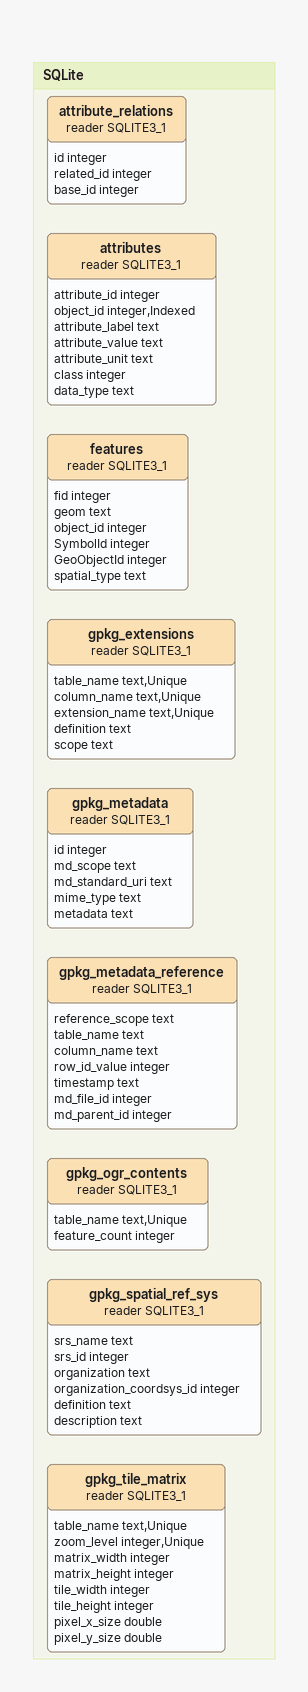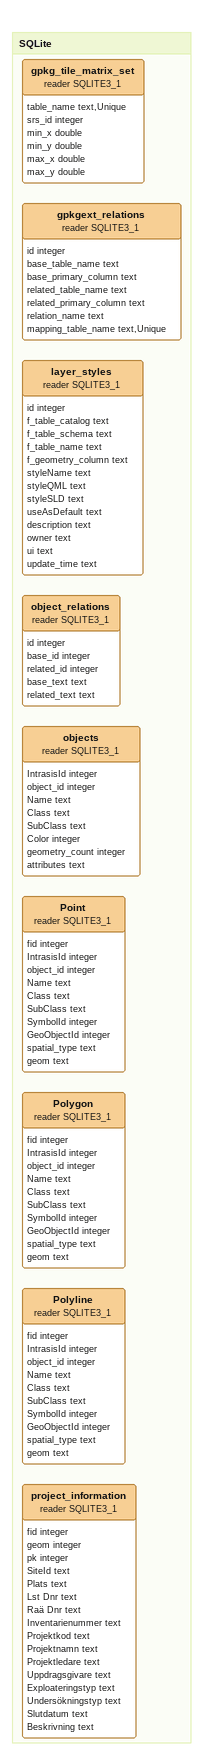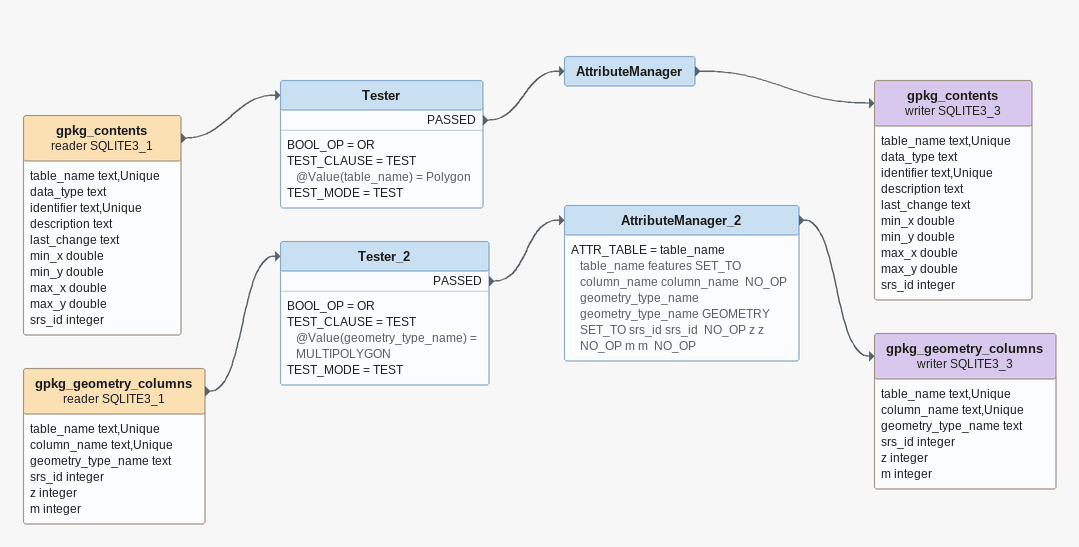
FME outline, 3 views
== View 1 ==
Bookmark: SQLite
gpkg_metadata_reference (reader SQLITE3_1)
    attributes: reference_scope text, table_name text, column_name text, row_id_value integer, timestamp text, md_file_id integer, md_parent_id integer
attribute_relations (reader SQLITE3_1)
    attributes: id integer, related_id integer, base_id integer
attributes (reader SQLITE3_1)
    attributes: attribute_id integer, object_id integer,Indexed, attribute_label text, attribute_value text, attribute_unit text, class integer, data_type text
features (reader SQLITE3_1)
    attributes: fid integer, geom text, object_id integer, SymbolId integer, GeoObjectId integer, spatial_type text
gpkg_extensions (reader SQLITE3_1)
    attributes: table_name text,Unique, column_name text,Unique, extension_name text,Unique, definition text, scope text
gpkg_metadata (reader SQLITE3_1)
    attributes: id integer, md_scope text, md_standard_uri text, mime_type text, metadata text
gpkg_ogr_contents (reader SQLITE3_1)
    attributes: table_name text,Unique, feature_count integer
gpkg_spatial_ref_sys (reader SQLITE3_1)
    attributes: srs_name text, srs_id integer, organization text, organization_coordsys_id integer, definition text, description text
gpkg_tile_matrix (reader SQLITE3_1)
    attributes: table_name text,Unique, zoom_level integer,Unique, matrix_width integer, matrix_height integer, tile_width integer, tile_height integer, pixel_x_size double, pixel_y_size double

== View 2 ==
Bookmark: SQLite
gpkg_tile_matrix_set (reader SQLITE3_1)
    attributes: table_name text,Unique, srs_id integer, min_x double, min_y double, max_x double, max_y double
gpkgext_relations (reader SQLITE3_1)
    attributes: id integer, base_table_name text, base_primary_column text, related_table_name text, related_primary_column text, relation_name text, mapping_table_name text,Unique
layer_styles (reader SQLITE3_1)
    attributes: id integer, f_table_catalog text, f_table_schema text, f_table_name text, f_geometry_column text, styleName text, styleQML text, styleSLD text, useAsDefault text, description text, owner text, ui text, update_time text
object_relations (reader SQLITE3_1)
    attributes: id integer, base_id integer, related_id integer, base_text text, related_text text
objects (reader SQLITE3_1)
    attributes: IntrasisId integer, object_id integer, Name text, Class text, SubClass text, Color integer, geometry_count integer, attributes text
Point (reader SQLITE3_1)
    attributes: fid integer, IntrasisId integer, object_id integer, Name text, Class text, SubClass text, SymbolId integer, GeoObjectId integer, spatial_type text, geom text
Polygon (reader SQLITE3_1)
    attributes: fid integer, IntrasisId integer, object_id integer, Name text, Class text, SubClass text, SymbolId integer, GeoObjectId integer, spatial_type text, geom text
Polyline (reader SQLITE3_1)
    attributes: fid integer, IntrasisId integer, object_id integer, Name text, Class text, SubClass text, SymbolId integer, GeoObjectId integer, spatial_type text, geom text
project_information (reader SQLITE3_1)
    attributes: fid integer, geom integer, pk integer, SiteId text, Plats text, Lst Dnr text, Raä Dnr text, Inventarienummer text, Projektkod text, Projektnamn text, Projektledare text, Uppdragsgivare text, Exploateringstyp text, Undersökningstyp text, Slutdatum text, Beskrivning text

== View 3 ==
gpkg_contents (reader SQLITE3_1)
    attributes: table_name text,Unique, data_type text, identifier text,Unique, description text, last_change text, min_x double, min_y double, max_x double, max_y double, srs_id integer
    -> Tester
Tester
    BOOL_OP = OR
    TEST_CLAUSE = TEST @Value(table_name) = Polygon
    TEST_MODE = TEST
    PASSED -> AttributeManager
AttributeManager
    -> gpkg_contents (writer SQLITE3_3)
gpkg_contents (writer SQLITE3_3)
    attributes: table_name text,Unique, data_type text, identifier text,Unique, description text, last_change text, min_x double, min_y double, max_x double, max_y double, srs_id integer
gpkg_geometry_columns (reader SQLITE3_1)
    attributes: table_name text,Unique, column_name text,Unique, geometry_type_name text, srs_id integer, z integer, m integer
    -> Tester_2
Tester_2
    BOOL_OP = OR
    TEST_CLAUSE = TEST @Value(geometry_type_name) = MULTIPOLYGON
    TEST_MODE = TEST
    PASSED -> AttributeManager_2
AttributeManager_2
    ATTR_TABLE = table_name table_name features SET_TO column_name column_name  NO_OP geometry_type_name geometry_type_name GEOMETRY SET_TO srs_id srs_id  NO_OP z z  NO_OP m m  NO_OP
    -> gpkg_geometry_columns (writer SQLITE3_3)
gpkg_geometry_columns (writer SQLITE3_3)
    attributes: table_name text,Unique, column_name text,Unique, geometry_type_name text, srs_id integer, z integer, m integer
